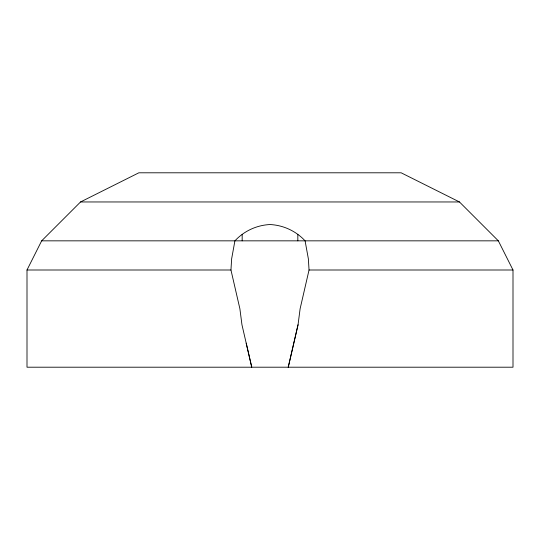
<?xml version="1.0" encoding="UTF-8"?>
<svg xmlns="http://www.w3.org/2000/svg" width="540" height="540" viewBox="0 0 540 540"><rect width="100%" height="100%" fill="white"/><g stroke="black" fill="none" stroke-linecap="round" stroke-linejoin="round"><path stroke-width="0.81" d="M246.193 343.15L251.755 367.2L241.954 324.743L239.888 308.772L230.958 270L231.626 258.903L234.913 240.84C244.006 231.046 256.649 225.18 270 224.539C283.351 225.18 295.994 231.046 305.087 240.84L308.374 258.903L309.042 270L300.112 308.772L298.046 324.743L288.245 367.2L298.046 324.743M27 270L41.654 240.84L80.534 201.96L138.854 172.8L401.146 172.8L459.466 201.96L498.346 240.84L513 270L513 367.2L27 367.2L27 270L230.958 270M80.534 201.96L459.466 201.96M41.654 240.84L498.346 240.84M309.042 270L513 270M297.83 234.38L297.83 240.84M242.17 234.38L242.17 240.84"/></g></svg>
